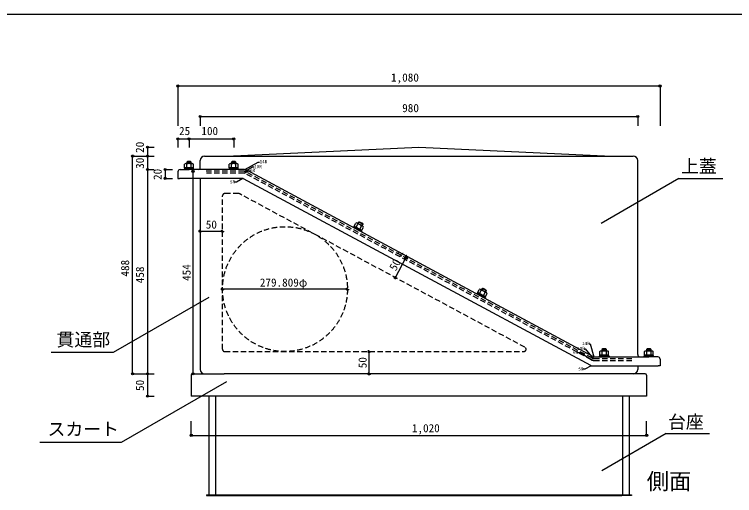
# Model space of a CAD drawing. Units: millimetres at full size, sheet at 1:10. Extents: x -10475 to 9199, y -10092 to 10143.
# Drawn here: x 6595 to 8208, y -8411 to -7332 of the extents above; entities that cross this region are included whole.
import ezdxf
from ezdxf.enums import TextEntityAlignment as Align

# ---------------------------------------------------------------- set-up
doc = ezdxf.new("R2010")
doc.units = ezdxf.units.MM
doc.header["$LTSCALE"] = 10
doc.header["$PDMODE"] = 32
doc.header["$PDSIZE"] = 5
doc.linetypes.add('DASHED1', pattern=[1.8, 1.2, -0.6])
for name, color, linetype in [('0-0_FRP', 7, 'Continuous'), ('0-1_SUS', 7, 'Continuous'), ('0-3_開口寸法', 2, 'DASHED1'), ('0-8_FRP寸法', 3, 'Continuous'), ('0-9_SUS寸法', 3, 'Continuous'), ('0-F_図面枠', 7, 'Continuous')]:
    doc.layers.add(name, color=color, linetype=linetype)
doc.styles.add('ＭＳ ゴシック', font='')
doc.styles.get('ＭＳ ゴシック').set_extended_font_data('MS Gothic')

msp = doc.modelspace()

# ---------------------------------------------------------------- linework, layer by layer
at = {"layer": '0-0_FRP', "color": 4}
for p, q in [((7070.09, -7649.66), (7501.09, -7629.66)), ((7501.09, -7629.66), (7932.09, -7649.66)), ((6990.29, -7666.56), (6990.29, -7662.15)), ((7011.09, -7676.66), (7011.09, -7659.66)), ((7021.09, -7649.66), (7111.09, -7649.66)), ((7090.29, -7666.56), (7090.29, -7662.15)), ((7111.09, -7649.66), (7981.09, -7649.66)), ((6961.09, -7684.66), (6961.09, -7699.66)), ((6966.09, -7679.66), (6986.09, -7679.66)), ((7108.57, -7679.66), (6986.09, -7679.66)), ((7890.76, -8098.94), (7115.2, -7681.33)), ((6961.09, -7699.66), (6965.09, -7699.66)), ((7105.79, -7699.66), (6965.09, -7699.66)), ((7011.09, -7699.66), (7011.09, -7733.66)), ((7885.94, -8119.06), (7108.16, -7700.26)), ((7011.09, -7733.66), (7011.09, -8083.66)), ((7365.27, -7801.1), (7367.36, -7797.23)), ((7641.93, -7950.08), (7644.02, -7946.2)), ((7011.09, -8083.66), (7011.09, -8127.66)), ((7920.29, -8086.56), (7920.29, -8082.15)), ((7991.09, -8094.66), (7991.09, -8083.66)), ((8020.29, -8086.56), (8020.29, -8082.15)), ((7893.61, -8099.66), (8016.09, -8099.66)), ((8036.09, -8099.66), (8016.09, -8099.66)), ((8041.09, -8104.66), (8041.09, -8119.66)), ((7888.31, -8119.66), (8037.09, -8119.66)), ((7991.09, -8119.66), (7991.09, -8127.66)), ((8041.09, -8119.66), (8037.09, -8119.66)), ((6991.09, -8140.66), (6991.09, -8187.66)), ((6994.09, -8137.66), (7016.09, -8137.66)), ((6996.47, -8137.66), (7065.09, -8137.66)), ((7016.09, -8137.66), (7043.09, -8137.66)), ((7055.09, -8137.66), (7065.09, -8137.66)), ((8008.09, -8137.66), (7065.09, -8137.66)), ((8011.09, -8140.66), (8011.09, -8187.66)), ((8011.09, -8187.66), (6991.09, -8187.66))]:
    msp.add_line(p, q, dxfattribs=at)
at = {"layer": '0-0_FRP'}
for p, q in [((6991.09, -7662.95), (6989.59, -7661.45)), ((7091.09, -7662.95), (7089.59, -7661.45)), ((6975.09, -7678.06), (6975.09, -7679.66)), ((6995.09, -7678.06), (6975.09, -7678.06)), ((6976.27, -7675.56), (6976.27, -7667.98)), ((6995.9, -7675.56), (6976.27, -7675.56)), ((6976.89, -7678.06), (6976.89, -7675.56)), ((6985.85, -7675.56), (6977.15, -7675.56)), ((6984.71, -7678.06), (6977.15, -7678.06)), ((6993.45, -7666.56), (6978.73, -7666.56)), ((6981.09, -7662.95), (6991.09, -7662.95)), ((6981.09, -7662.95), (6981.09, -7666.56)), ((6981.18, -7675.56), (6981.18, -7667.98)), ((6984.44, -7675.56), (6985.58, -7678.06)), ((6987.73, -7678.06), (6986.59, -7675.56)), ((6997.09, -7678.06), (6986.86, -7678.06)), ((6995.55, -7675.56), (6988, -7675.56)), ((6991, -7675.56), (6991, -7667.98)), ((6991.09, -7666.56), (6991.09, -7662.95)), ((6995.29, -7675.56), (6995.29, -7678.06)), ((6995.9, -7675.56), (6995.9, -7667.98)), ((6997.09, -7678.06), (6997.09, -7679.66)), ((7075.09, -7678.06), (7075.09, -7679.66)), ((7095.09, -7678.06), (7075.09, -7678.06)), ((7076.27, -7675.56), (7076.27, -7667.98)), ((7095.9, -7675.56), (7076.27, -7675.56)), ((7076.89, -7678.06), (7076.89, -7675.56)), ((7085.85, -7675.56), (7077.15, -7675.56)), ((7084.71, -7678.06), (7077.15, -7678.06)), ((7093.45, -7666.56), (7078.73, -7666.56)), ((7081.09, -7662.95), (7091.09, -7662.95)), ((7081.09, -7662.95), (7081.09, -7666.56)), ((7081.18, -7675.56), (7081.18, -7667.98)), ((7084.44, -7675.56), (7085.58, -7678.06)), ((7087.73, -7678.06), (7086.59, -7675.56)), ((7097.09, -7678.06), (7086.86, -7678.06)), ((7095.55, -7675.56), (7088, -7675.56)), ((7091, -7675.56), (7091, -7667.98)), ((7091.09, -7666.56), (7091.09, -7662.95)), ((7095.29, -7675.56), (7095.29, -7678.06)), ((7095.9, -7675.56), (7095.9, -7667.98)), ((7097.09, -7678.06), (7097.09, -7679.66)), ((7356.6, -7806.66), (7355.41, -7808.86)), ((7356.06, -7806.37), (7359.65, -7799.69)), ((7356.06, -7806.37), (7373.34, -7815.67)), ((7360.38, -7808.69), (7363.97, -7802.02)), ((7362.48, -7799.61), (7375.45, -7806.59)), ((7364.56, -7800.72), (7366.27, -7797.55)), ((7366.27, -7797.55), (7368.3, -7796.94)), ((7375.08, -7802.29), (7366.27, -7797.55)), ((7369.02, -7813.35), (7372.61, -7806.67)), ((7375.08, -7802.29), (7373.37, -7805.47)), ((7353.83, -7808.01), (7353.07, -7809.41)), ((7353.83, -7808.01), (7373.2, -7818.44)), ((7363.25, -7810.24), (7363.07, -7812.98)), ((7364.96, -7814), (7365.14, -7811.26)), ((7371.61, -7817.58), (7372.8, -7815.38)), ((7373.2, -7818.44), (7372.44, -7819.84)), ((7373.34, -7815.67), (7376.94, -7809)), ((7632.72, -7955.34), (7636.32, -7948.66)), ((7637.04, -7957.67), (7640.64, -7950.99)), ((7639.15, -7948.58), (7652.11, -7955.56)), ((7641.23, -7949.7), (7642.94, -7946.52)), ((7642.94, -7946.52), (7644.97, -7945.92)), ((7651.74, -7951.27), (7642.94, -7946.52)), ((7651.74, -7951.27), (7650.03, -7954.44)), ((7630.49, -7956.98), (7629.74, -7958.39)), ((7630.49, -7956.98), (7649.86, -7967.41)), ((7633.26, -7955.63), (7632.08, -7957.83)), ((7632.72, -7955.34), (7650.01, -7964.65)), ((7639.92, -7959.21), (7639.74, -7961.96)), ((7641.63, -7962.97), (7641.81, -7960.23)), ((7645.69, -7962.32), (7649.28, -7955.64)), ((7648.28, -7966.56), (7649.47, -7964.36)), ((7649.86, -7967.41), (7649.11, -7968.82)), ((7650.01, -7964.65), (7653.6, -7957.97)), ((7921.09, -8082.95), (7919.59, -8081.45)), ((8021.09, -8082.95), (8019.59, -8081.45)), ((7906.27, -8095.56), (7906.27, -8087.98)), ((7925.9, -8095.56), (7906.27, -8095.56)), ((7906.89, -8098.06), (7906.89, -8095.56)), ((7915.85, -8095.56), (7907.15, -8095.56)), ((7923.45, -8086.56), (7908.73, -8086.56)), ((7911.09, -8082.95), (7921.09, -8082.95)), ((7911.09, -8082.95), (7911.09, -8086.56)), ((7911.18, -8095.56), (7911.18, -8087.98)), ((7914.44, -8095.56), (7915.58, -8098.06)), ((7917.73, -8098.06), (7916.59, -8095.56)), ((7925.55, -8095.56), (7918, -8095.56)), ((7921, -8095.56), (7921, -8087.98)), ((7921.09, -8086.56), (7921.09, -8082.95)), ((7925.29, -8095.56), (7925.29, -8098.06)), ((7925.9, -8095.56), (7925.9, -8087.98)), ((8006.27, -8095.56), (8006.27, -8087.98)), ((8025.9, -8095.56), (8006.27, -8095.56)), ((8006.89, -8098.06), (8006.89, -8095.56)), ((8015.85, -8095.56), (8007.15, -8095.56)), ((8023.45, -8086.56), (8008.73, -8086.56)), ((8011.09, -8082.95), (8021.09, -8082.95)), ((8011.09, -8082.95), (8011.09, -8086.56)), ((8011.18, -8095.56), (8011.18, -8087.98)), ((8014.44, -8095.56), (8015.58, -8098.06)), ((8017.73, -8098.06), (8016.59, -8095.56)), ((8025.55, -8095.56), (8018, -8095.56)), ((8021, -8095.56), (8021, -8087.98)), ((8021.09, -8086.56), (8021.09, -8082.95)), ((8025.29, -8095.56), (8025.29, -8098.06)), ((8025.9, -8095.56), (8025.9, -8087.98)), ((7905.09, -8098.06), (7905.09, -8099.66)), ((7925.09, -8098.06), (7905.09, -8098.06)), ((7914.71, -8098.06), (7907.15, -8098.06)), ((7927.09, -8098.06), (7916.86, -8098.06)), ((7927.09, -8098.06), (7927.09, -8099.66)), ((8005.09, -8098.06), (8005.09, -8099.66)), ((8025.09, -8098.06), (8005.09, -8098.06)), ((8014.71, -8098.06), (8007.15, -8098.06)), ((8027.09, -8098.06), (8016.86, -8098.06)), ((8027.09, -8098.06), (8027.09, -8099.66))]:
    msp.add_line(p, q, dxfattribs=at)
at = {"layer": '0-0_FRP', "linetype": 'DASHED1'}
for p, q in [((7108.57, -7683.66), (7024.82, -7683.66)), ((7886.97, -8105.99), (7111.41, -7688.38)), ((7888.87, -8102.46), (7113.31, -7684.85)), ((7893.61, -8103.66), (7979.36, -8103.66)), ((7893.61, -8107.66), (7980, -8107.66))]:
    msp.add_line(p, q, dxfattribs=at)
at = {"layer": '0-0_FRP'}
for points in [[(6989.59, -7661.45), (6982.59, -7661.45), (6981.09, -7662.95)], [(7089.59, -7661.45), (7082.59, -7661.45), (7081.09, -7662.95)], [(7368.3, -7796.94), (7374.47, -7800.26), (7375.08, -7802.29)], [(7644.97, -7945.92), (7651.13, -7949.23), (7651.74, -7951.27)], [(7919.59, -8081.45), (7912.59, -8081.45), (7911.09, -8082.95)], [(8019.59, -8081.45), (8012.59, -8081.45), (8011.09, -8082.95)]]:
    msp.add_lwpolyline(points, dxfattribs=at)
at = {"layer": '0-0_FRP', "color": 4}
for points in [[(6981.89, -7662.15), (6981.89, -7664.79), (6981.89, -7666.56)], [(7081.89, -7662.15), (7081.89, -7664.79), (7081.89, -7666.56)], [(7991.09, -8083.66), (7991.09, -7733.66), (7991.09, -7659.66)], [(7374.75, -7801.21), (7373.5, -7803.53), (7372.66, -7805.09)], [(7651.42, -7950.18), (7650.17, -7952.5), (7649.33, -7954.06)], [(7911.89, -8082.15), (7911.89, -8084.79), (7911.89, -8086.56)], [(8011.89, -8082.15), (8011.89, -8084.79), (8011.89, -8086.56)]]:
    msp.add_lwpolyline(points, dxfattribs=at)
for centre, radius, start, end in [((7021.09, -7659.66), 10, 90, 180), ((7981.09, -7659.66), 10, 0, 90), ((7008.09, -7676.66), 3, 270, 0), ((6966.09, -7684.66), 5, 90, 180), ((7108.57, -7693.66), 14, 61.69924, 90), ((7105.79, -7704.66), 5, 61.69924, 90), ((7996.09, -8094.66), 5, 180, 270), ((7893.61, -8093.66), 6, 241.69924, 270), ((8036.09, -8104.66), 5, 0, 90), ((7021.09, -8127.66), 10, 180, 270), ((7888.31, -8114.66), 5, 241.69924, 270), ((7981.09, -8127.66), 10, 270, 0), ((6994.09, -8140.66), 3, 90, 180), ((8008.09, -8140.66), 3, 0, 90)]:
    msp.add_arc(centre, radius, start, end, dxfattribs=at)
at = {"layer": '0-0_FRP'}
for centre, radius, start, end in [((6978.73, -7669.39), 2.83, 29.99985, 149.99985), ((6986.09, -7675.77), 9.21, 57.79585, 122.2043), ((6993.45, -7669.39), 2.83, 29.99985, 149.99985), ((7078.73, -7669.39), 2.83, 29.99985, 149.99985), ((7086.09, -7675.77), 9.21, 57.79585, 122.2043), ((7093.45, -7669.39), 2.83, 29.99985, 149.99985), ((7361.14, -7802.1), 2.83, 1.6994, 121.6994), ((7364.6, -7811.2), 9.21, 29.49494, 93.9034), ((7374.1, -7809.08), 2.83, 1.6994, 121.6994), ((7637.81, -7951.07), 2.83, 1.6994, 121.6994), ((7641.27, -7960.18), 9.21, 29.49494, 93.9034), ((7650.77, -7958.05), 2.83, 1.6994, 121.6994), ((7908.73, -8089.39), 2.83, 29.99985, 149.99985), ((7916.09, -8095.77), 9.21, 57.79585, 122.2043), ((7923.45, -8089.39), 2.83, 29.99985, 149.99985), ((8008.73, -8089.39), 2.83, 29.99985, 149.99985), ((8016.09, -8095.77), 9.21, 57.79585, 122.2043), ((8023.45, -8089.39), 2.83, 29.99985, 149.99985)]:
    msp.add_arc(centre, radius, start, end, dxfattribs=at)
at = {"layer": '0-0_FRP', "linetype": 'DASHED1'}
for centre, radius, start, end in [((7108.57, -7693.66), 10, 61.69924, 90), ((7108.57, -7693.66), 6, 61.69924, 90), ((7893.61, -8093.66), 14, 241.69924, 270), ((7893.61, -8093.66), 10, 241.69924, 270)]:
    msp.add_arc(centre, radius, start, end, dxfattribs=at)
at = {"layer": '0-1_SUS'}
for p, q in [((7030.09, -8187.66), (7030.09, -8409.16)), ((7045.09, -8187.66), (7045.09, -8409.16)), ((7957.09, -8187.66), (7957.09, -8409.16)), ((7972.09, -8187.66), (7972.09, -8409.16)), ((7025.09, -8409.16), (7977.09, -8409.16)), ((7046.69, -8410.66), (7058.69, -8410.66)), ((7058.69, -8410.66), (7066.69, -8410.66)), ((7066.69, -8410.66), (7955.49, -8410.66)), ((7943.49, -8410.66), (7935.49, -8410.66)), ((7977.09, -8410.66), (7955.49, -8410.66)), ((7977.09, -8409.16), (7977.09, -8410.66))]:
    msp.add_line(p, q, dxfattribs=at)
msp.add_lwpolyline([(7025.09, -8409.16), (7025.09, -8410.66), (7046.69, -8410.66)], dxfattribs=at)
at = {"layer": '0-3_開口寸法'}
for p, q in [((7061.09, -8082.66), (7061.09, -7738.66)), ((7097.22, -7733.66), (7066.09, -7733.66)), ((7738.45, -8078.26), (7099.59, -7734.26)), ((7066.09, -8087.66), (7736.08, -8087.66))]:
    msp.add_line(p, q, dxfattribs=at)
at = {"layer": '0-3_開口寸法', "color": 4, "linetype": 'Continuous'}
for p, q in [((7011.09, -7817.68), (7061.09, -7817.68)), ((7340.9, -7947.75), (7061.09, -7947.75)), ((7389.45, -8137.66), (7389.45, -8087.66))]:
    msp.add_line(p, q, dxfattribs=at)
msp.add_lwpolyline([(7448.34, -7922.05), (7472.05, -7878.02), (7473.94, -7874.5)], dxfattribs=at)
at = {"layer": '0-3_開口寸法'}
msp.add_circle((7200.99, -7947.75), 139.91, dxfattribs=at)
for centre, start, end in [((7066.09, -7738.66), 90, 180), ((7097.22, -7738.66), 61.69924, 90), ((7736.08, -8082.66), 270, 61.69924), ((7066.09, -8082.66), 180, 270)]:
    msp.add_arc(centre, 5, start, end, dxfattribs=at)
at = {"layer": '0-3_開口寸法', "color": 6}
for p in [(7011.09, -7817.68), (7061.09, -7817.68), (7473.94, -7874.5), (7472.05, -7878.02), (7448.34, -7922.05), (7061.09, -7947.75), (7340.9, -7947.75), (7389.45, -8087.66), (7389.45, -8137.66)]:
    msp.add_point(p, dxfattribs=at)
at = {"layer": '0-8_FRP寸法', "color": 4}
for p, q in [((6961.09, -7492.26), (8041.09, -7492.26)), ((7011.09, -7560.76), (7991.09, -7560.76)), ((6961.09, -7611.02), (6986.09, -7611.02)), ((6986.09, -7611.02), (7086.09, -7611.02)), ((6893, -7629.66), (6893, -7649.66)), ((6859.8, -8137.66), (6859.8, -7649.66)), ((6893, -7649.66), (6893, -7679.66)), ((7110.73, -7683.95), (7127.97, -7674)), ((7111.36, -7679.91), (7140.65, -7663.01)), ((7127.97, -7674), (7131.76, -7674)), ((7140.65, -7663.01), (7144.22, -7663.01)), ((6893, -7679.66), (6893, -8137.66)), ((6932.62, -7679.66), (6932.62, -7699.66)), ((7109.95, -7687.79), (7118.92, -7682.61)), ((7118.92, -7682.61), (7122.83, -7682.61)), ((7872.74, -8127.51), (7868.06, -8127.51)), ((7886.78, -8119.41), (7872.74, -8127.51)), ((6893, -8137.66), (6893, -8187.66)), ((6991.09, -8275.55), (8011.09, -8275.55))]:
    msp.add_line(p, q, dxfattribs=at)
at = {"layer": '0-8_FRP寸法'}
for p, q in [((6961.09, -7492.26), (6961.09, -7581.94)), ((8041.09, -7492.26), (8041.09, -7581.94)), ((7011.09, -7560.76), (7011.09, -7581.94)), ((7991.09, -7560.76), (7991.09, -7581.94)), ((6961.09, -7611.02), (6961.09, -7630.6)), ((6986.09, -7611.02), (6986.09, -7630.6)), ((7086.09, -7611.02), (7086.09, -7630.6)), ((6893, -7629.66), (6907.97, -7629.66)), ((6859.8, -7649.66), (6907.97, -7649.66)), ((6893, -7649.66), (6907.97, -7649.66)), ((6893, -7679.66), (6907.97, -7679.66)), ((6932.62, -7679.66), (6948.91, -7679.66)), ((6932.62, -7699.66), (6948.91, -7699.66)), ((6859.8, -8137.66), (6907.97, -8137.66)), ((6893, -8137.66), (6907.97, -8137.66)), ((6893, -8187.66), (6907.97, -8187.66)), ((6991.09, -8275.55), (6991.09, -8243.89)), ((8011.09, -8275.55), (8011.09, -8243.89))]:
    msp.add_line(p, q, dxfattribs=at)
at = {"layer": '0-8_FRP寸法', "color": 7, "linetype": 'DASHED1'}
msp.add_line((7108.57, -7687.66), (7025.06, -7687.66), dxfattribs=at)
at = {"layer": '0-8_FRP寸法', "color": 2}
for p, q in [((8083.31, -7700.07), (7909.12, -7800.65)), ((8083.31, -7700.07), (8182.05, -7700.07)), ((6816.72, -8089.45), (7031.07, -7965.7)), ((6677.63, -8089.45), (6816.72, -8089.45))]:
    msp.add_line(p, q, dxfattribs=at)
at = {"layer": '0-8_FRP寸法', "color": 4}
for points in [[(7106.62, -7699.88), (7092.58, -7707.98), (7087.91, -7707.98)], [(7882.35, -8070.59), (7884.3, -8070.59), (7892.47, -8099.5)], [(7856.5, -8089.7), (7862.47, -8089.7), (7889.92, -8107.15)], [(7870.61, -8081.75), (7873.17, -8081.75), (7890.98, -8103.23)]]:
    msp.add_lwpolyline(points, dxfattribs=at)
at = {"layer": '0-8_FRP寸法', "color": 2}
msp.add_lwpolyline([(6652.26, -8291.2), (6834.61, -8291.2), (7070.62, -8154.94)], dxfattribs=at)
at = {"layer": '0-8_FRP寸法', "color": 6}
for p in [(6961.09, -7492.26), (8041.09, -7492.26), (7011.09, -7560.76), (7991.09, -7560.76), (6961.09, -7611.02), (6986.09, -7611.02), (7086.09, -7611.02), (6893, -7629.66), (6859.8, -7649.66), (6893, -7649.66), (6893, -7679.66), (6932.62, -7679.66), (6932.62, -7699.66), (6859.8, -8137.66), (6893, -8137.66), (6893, -8187.66), (6991.09, -8275.55), (8011.09, -8275.55)]:
    msp.add_point(p, dxfattribs=at)
at = {"layer": '0-9_SUS寸法', "color": 4}
msp.add_line((6995.17, -8137.66), (6995.17, -7683.66), dxfattribs=at)
at = {"layer": '0-9_SUS寸法', "color": 2}
for q in [(7910.71, -8354.97), (8151.64, -8271.66)]:
    msp.add_line((8055.01, -8271.66), q, dxfattribs=at)
at = {"layer": '0-9_SUS寸法', "color": 6}
for p in [(6995.17, -7683.66), (6995.17, -8137.66)]:
    msp.add_point(p, dxfattribs=at)
at = {"layer": '0-F_図面枠'}
msp.add_line((9198.81, -7331.97), (5198.81, -7331.97), dxfattribs=at)

# ---------------------------------------------------------------- texts
at = {"layer": '0-3_開口寸法', "color": 3, "style": 'ＭＳ ゴシック'}
for s, p in [('50', (7023.59, -7817.68)), ('279.809φ', (7144.74, -7947.75))]:
    msp.add_text(s, height=18.33, dxfattribs=at).set_placement(p, align=Align.BOTTOM_LEFT)
for s, rotation, p in [('4', 61.699, (7470.03, -7881.76)), ('50', 61.699, (7454.27, -7911.04)), ('50', 90, (7389.45, -8125.16))]:
    msp.add_text(s, height=18.33, rotation=rotation, dxfattribs=at).set_placement(p, align=Align.BOTTOM_LEFT)
at = {"layer": '0-8_FRP寸法', "style": 'ＭＳ ゴシック'}
for s, p in [('1,080', (7438.59, -7488.12)), ('980', (7463.59, -7556.62)), ('25', (6963.75, -7607.97)), ('100', (7013.75, -7607.97)), ('1,020', (7485.34, -8274.16))]:
    msp.add_text(s, height=18.33, dxfattribs=at).set_placement(p, align=Align.BOTTOM_LEFT)
for s, p in [('20', (6890.51, -7642.39)), ('30', (6890.66, -7678.12)), ('20', (6930.28, -7703.12)), ('488', (6857.46, -7919.62)), ('458', (6890.66, -7934.62)), ('50', (6890.66, -8176.12))]:
    msp.add_text(s, height=18.33, rotation=90, dxfattribs=at).set_placement(p, align=Align.BOTTOM_LEFT)
at = {"layer": '0-8_FRP寸法', "color": 6, "style": 'ＭＳ ゴシック'}
for s, height, p in [('14R', 7.331, (7144.22, -7668.01)), ('6R', 7.331, (7122.83, -7687.61)), ('10R', 7.331, (7131.76, -7679)), ('5R', 7.331, (7077.91, -7712.98)), ('10R', 7.331, (7855.41, -8086.52)), ('14R', 7.331, (7866.41, -8075.43)), ('6R', 7.331, (7846.31, -8095.07)), ('5R', 7.331, (7858.06, -8132.51)), ('側面', 36.66, (8011.21, -8407.95))]:
    msp.add_text(s, height=height, dxfattribs=at).set_placement(p, align=Align.BOTTOM_LEFT)
at = {"layer": '0-8_FRP寸法', "color": 2, "style": 'ＭＳ ゴシック'}
for s, p in [('上蓋', (8088.03, -7695.69)), ('貫通部', (6689.4, -8084.4)), ('スカート', (6669.21, -8285.01))]:
    msp.add_text(s, height=29.33, dxfattribs=at).set_placement(p, align=Align.BOTTOM_LEFT)
at = {"layer": '0-9_SUS寸法', "style": 'ＭＳ ゴシック'}
msp.add_text('454', height=18.33, rotation=90, dxfattribs=at).set_placement((6995.17, -7929.41), align=Align.BOTTOM_LEFT)
at = {"layer": '0-9_SUS寸法', "color": 2, "style": 'ＭＳ ゴシック'}
msp.add_text('台座', height=29.33, dxfattribs=at).set_placement((8058.93, -8268.95), align=Align.BOTTOM_LEFT)

doc.saveas('drawing.dxf')
